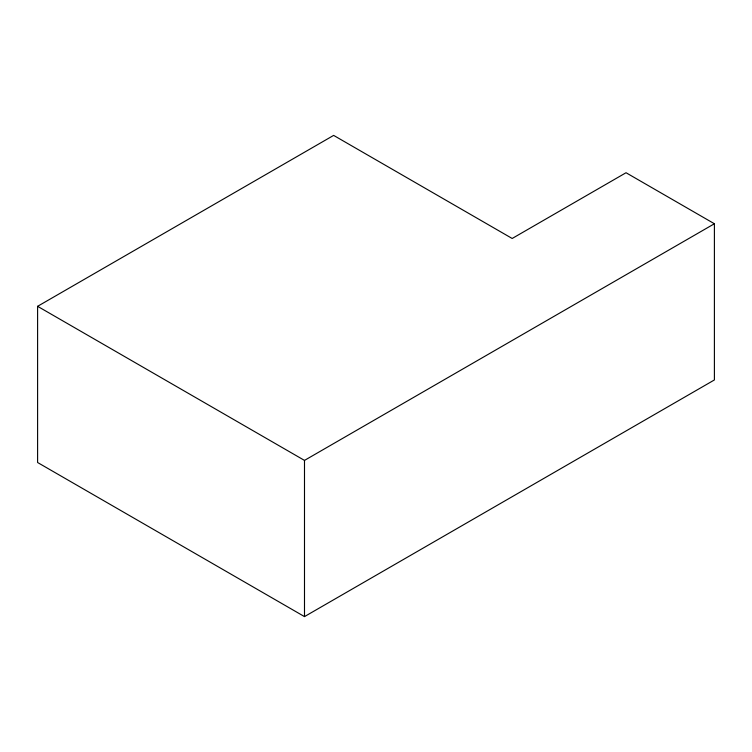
<?xml version="1.0" encoding="UTF-8"?>
<svg xmlns="http://www.w3.org/2000/svg" width="752" height="752" viewBox="0 0 752 752"><rect width="100%" height="100%" fill="white"/><g stroke="black" fill="none" stroke-linecap="round" stroke-linejoin="round"><path stroke-width="1.13" d="M37.6 306.318L333.644 135.398L512.178 238.478L626.04 172.734L714.4 223.748L714.4 379.948L304.494 616.602L37.6 462.508L37.6 306.318L304.494 460.403L714.4 223.748M304.494 460.403L304.494 616.602"/></g></svg>
